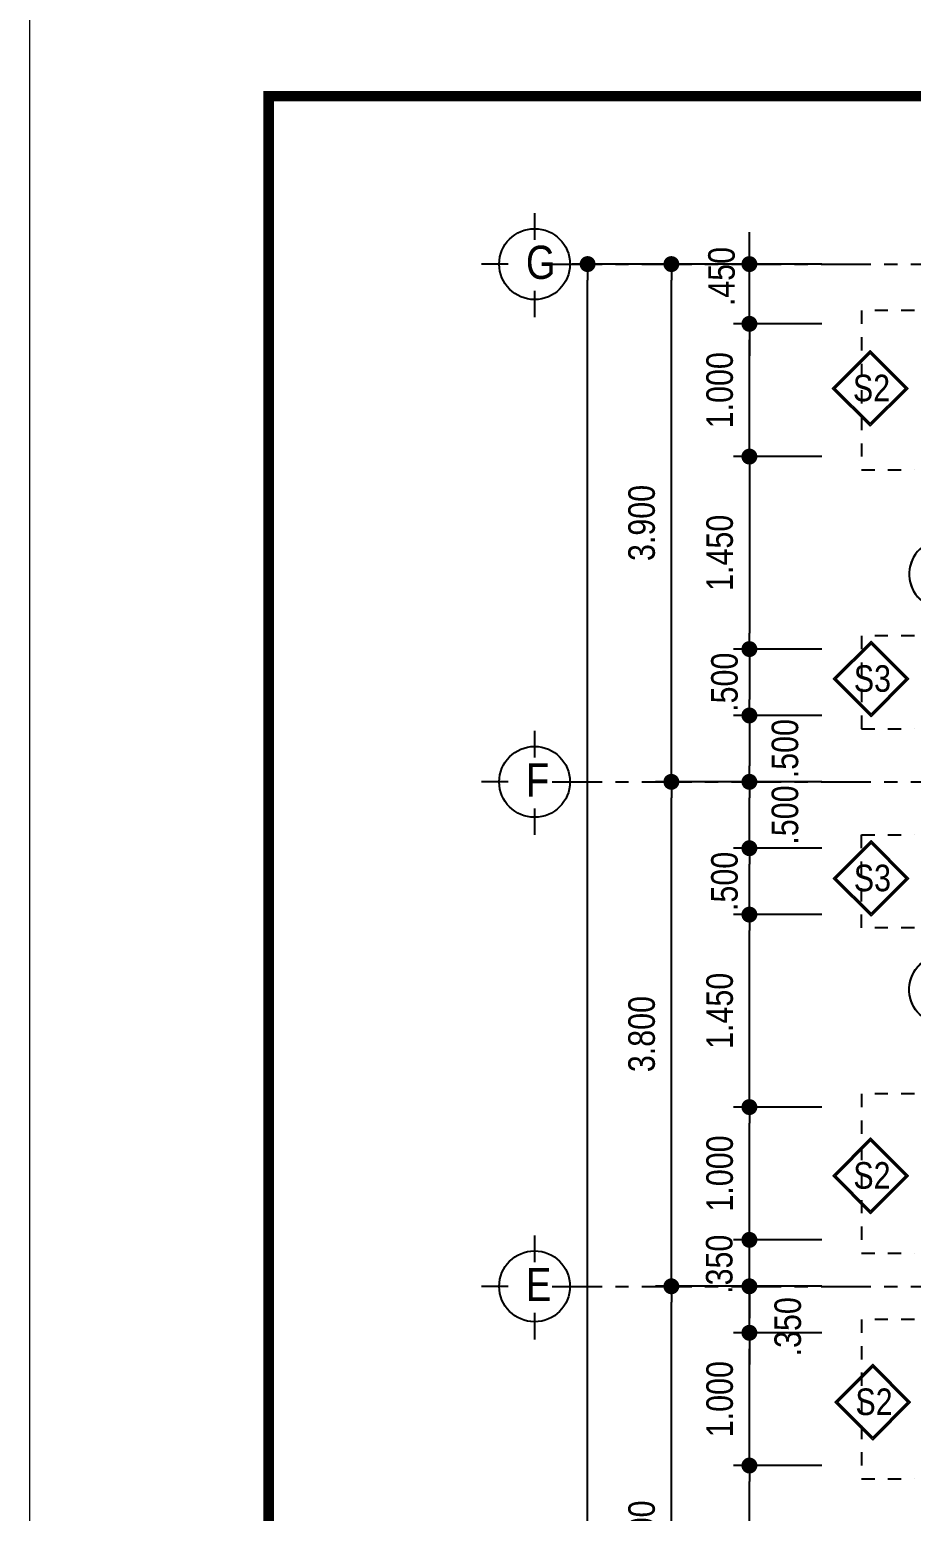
# Model space of a CAD drawing. Header units: millimetres. Extents: x 120 to 288, y 58 to 216.
# Drawn here: x 119.75 to 126.39, y 135.52 to 146.68 of the extents above; entities that cross this region are included whole.
import ezdxf

# ---------------------------------------------------------------- set-up
doc = ezdxf.new("R2010")
doc.units = ezdxf.units.MM
doc.header["$LTSCALE"] = 0.3
doc.header["$MEASUREMENT"] = 0
doc.linetypes.add('ACAD_ISO03W100', pattern=[30, 12, -18])
doc.linetypes.add('CENTER', pattern=[2, 1.25, -0.25, 0.25, -0.25])
doc.layers.get('0').update_dxf_attribs({"linetype": 'CONTINUOUS', "lineweight": 13})
doc.layers.get('DEFPOINTS').update_dxf_attribs({"linetype": 'CONTINUOUS', "lineweight": 13})
for name, color, linetype in [('CHU', 3, 'CONTINUOUS'), ('HACTH', 8, 'CONTINUOUS'), ('HATCH', 8, 'CONTINUOUS'), ('KT', 8, 'CONTINUOUS'), ('LAYER 1', 1, 'CONTINUOUS'), ('LAYER1', 1, 'CONTINUOUS'), ('LAYER7', 7, 'CONTINUOUS'), ('THIETBI', 25, 'CONTINUOUS')]:
    doc.layers.add(name, color=color, linetype=linetype)
doc.styles.add('HELVE-KT', font='vhelvcn.TTF')
doc.dimstyles.new('1-100', dxfattribs={"dimtxt": 0.2, "dimasz": 0.12, "dimexe": 0.12, "dimexo": 0.2, "dimgap": 0.12, "dimtad": 1, "dimdec": 3, "dimzin": 4, "dimdsep": 46, "dimtxsty": 'HELVE-KT', "dimblk1": 'DOT', "dimblk2": 'DOT', "dimsah": 1, "dimcen": -0.18, "dimadec": 3, "dimazin": 0, "dimtfac": 1, "dimtdec": 3, "dimtmove": 2, "dimatfit": 3, "dimldrblk": 'DOT', "dimfxl": 0, "dimtolj": 1, "dimtzin": 4, "dimarcsym": 0})

# ---------------------------------------------------------------- blocks, each defined once
blk = doc.blocks.new('la')
at = {"layer": 'THIETBI', "linetype": 'Continuous'}
for p, q in [((-5933, 607097), (-5955, 607330)), ((-5700, 607309), (-5700, 607252)), ((-5446, 607330), (-5467, 607097)), ((-5944, 607224), (-5944, 607230)), ((-5759, 607200), (-5715, 607200)), ((-5759, 607183), (-5759, 607200)), ((-5759, 607167), (-5759, 607183)), ((-5700, 607278), (-5735, 607278)), ((-5720, 607192), (-5728, 607192)), ((-5726, 607183), (-5717, 607183)), ((-5710, 607250), (-5715, 607196)), ((-5665, 607278), (-5700, 607278)), ((-5685, 607196), (-5690, 607250)), ((-5685, 607200), (-5641, 607200)), ((-5675, 607183), (-5684, 607183)), ((-5672, 607192), (-5680, 607192)), ((-5641, 607200), (-5641, 607183)), ((-5641, 607183), (-5641, 607167)), ((-5456, 607230), (-5456, 607224)), ((-5467, 607097), (-5933, 607097)), ((-5700, 607139), (-5859, 607139)), ((-5859, 607122), (-5541, 607122)), ((-5700, 607167), (-5759, 607167)), ((-5728, 607175), (-5672, 607175)), ((-5641, 607167), (-5700, 607167)), ((-5541, 607139), (-5700, 607139))]:
    blk.add_line(p, q, dxfattribs=at)
for centre, radius in [((-5700, 607278), 21.2), ((-5700, 607278), 17), ((-5743, 607183), 17), ((-5658, 607183), 17)]:
    blk.add_circle(centre, radius, dxfattribs=at)
for centre, radius, start, end in [((-5744, 607315), 152, 126.1394, 150.4377), ((-5717, 607278), 198, 106.8299, 126.1394), ((-5699, 607218), 261, 90, 106.8299), ((-5699, 607218), 261, 73.1701, 90), ((-5681, 607278), 198, 53.8606, 73.1701), ((-5653, 607315), 152, 29.5623, 53.8606), ((-5810, 607330), 145, 180, 190.3889), ((-5787, 607339), 103, 150.4377, 180), ((-5787, 607339), 103, 180, 209.5623), ((-5744, 607363), 152, 209.5623, 233.8606), ((-5653, 607363), 152, 306.1394, 330.4377), ((-5611, 607339), 103, 0, 29.5623), ((-5611, 607339), 103, 330.4377, 0), ((-5859, 607224), 84.9, 180, 270), ((-5717, 607401), 198, 233.8606, 253.1701), ((-5699, 607460), 261, 253.1701, 266.4587), ((-5720, 607196), 4.24, 270, 354.3929), ((-5700, 607232), 20, 59.7473, 120.2527), ((-5699, 607460), 261, 273.0264, 286.8299), ((-5680, 607196), 4.24, 185.6071, 270), ((-5681, 607401), 198, 286.8299, 306.1394), ((-5541, 607224), 84.9, 270, 0), ((-5859, 607224), 102, 218.2453, 270), ((-5541, 607224), 102, 270, 321.7547)]:
    blk.add_arc(centre, radius, start, end, dxfattribs=at)
blk.add_spline([(-5446, 607330), (-5488, 607436), (-5558, 607489), (-5649, 607517), (-5751, 607517), (-5842, 607489), (-5912, 607436), (-5950, 607366), (-5955, 607330)], degree=3, dxfattribs=at)
blk = doc.blocks.new('_DOT')
at = {"color": 0, "linetype": 'ByBlock'}
blk.add_line((-0.5, 0), (-1, 0), dxfattribs=at)
at = {"color": 0, "linetype": 'ByBlock', "const_width": 0.5}
blk.add_lwpolyline([(-0.25, 0, 1), (0.25, 0, 1)], format="xyb", close=True, dxfattribs=at)
blk = doc.blocks.new('*D167')
at = {"layer": 'DEFPOINTS', "color": 0, "lineweight": -2, "ltscale": 5}
for p in [(124.584, 137.218), (125.917, 137.218), (125.917, 133.418)]:
    blk.add_point(p, dxfattribs=at)
at = {"layer": 'LAYER 1', "color": 0, "lineweight": -2, "ltscale": 5}
for p, q in [((125.717, 137.218), (124.464, 137.218)), ((124.584, 133.538), (124.584, 137.098)), ((125.717, 133.418), (124.464, 133.418))]:
    blk.add_line(p, q, dxfattribs=at)
at = {"layer": 'LAYER 1', "color": 0, "lineweight": -2, "ltscale": 5, "xscale": 0.12, "yscale": 0.12, "zscale": 0.12}
for p, rotation in [((124.584, 137.218), 90), ((124.584, 133.418), 270)]:
    blk.add_blockref('_DOT', p, dxfattribs=dict(at, rotation=rotation))
at = {"layer": 'LAYER 1', "color": 0, "ltscale": 5, "insert": (124.361, 135.318), "char_height": 0.2, "attachment_point": 5, "rotation": 90, "style": 'HELVE-KT'}
blk.add_mtext('\\A1;3.800', dxfattribs=at)
blk = doc.blocks.new('*D168')
at = {"layer": 'DEFPOINTS', "color": 0, "lineweight": -2, "ltscale": 5}
for p in [(124.584, 141.018), (125.917, 141.018), (125.917, 137.218)]:
    blk.add_point(p, dxfattribs=at)
at = {"layer": 'LAYER 1', "color": 0, "lineweight": -2, "ltscale": 5}
for p, q in [((125.717, 141.018), (124.464, 141.018)), ((124.584, 137.338), (124.584, 140.898)), ((125.717, 137.218), (124.464, 137.218))]:
    blk.add_line(p, q, dxfattribs=at)
at = {"layer": 'LAYER 1', "color": 0, "lineweight": -2, "ltscale": 5, "xscale": 0.12, "yscale": 0.12, "zscale": 0.12}
for p, rotation in [((124.584, 141.018), 90), ((124.584, 137.218), 270)]:
    blk.add_blockref('_DOT', p, dxfattribs=dict(at, rotation=rotation))
at = {"layer": 'LAYER 1', "color": 0, "ltscale": 5, "insert": (124.361, 139.118), "char_height": 0.2, "attachment_point": 5, "rotation": 90, "style": 'HELVE-KT'}
blk.add_mtext('\\A1;3.800', dxfattribs=at)
blk = doc.blocks.new('*D169')
at = {"layer": 'DEFPOINTS', "color": 0, "lineweight": -2, "ltscale": 5}
for p in [(124.584, 144.918), (125.917, 144.918), (125.917, 141.018)]:
    blk.add_point(p, dxfattribs=at)
at = {"layer": 'LAYER 1', "color": 0, "lineweight": -2, "ltscale": 5}
for p, q in [((125.717, 144.918), (124.464, 144.918)), ((124.584, 141.138), (124.584, 144.798)), ((125.717, 141.018), (124.464, 141.018))]:
    blk.add_line(p, q, dxfattribs=at)
at = {"layer": 'LAYER 1', "color": 0, "lineweight": -2, "ltscale": 5, "xscale": 0.12, "yscale": 0.12, "zscale": 0.12}
for p, rotation in [((124.584, 144.918), 90), ((124.584, 141.018), 270)]:
    blk.add_blockref('_DOT', p, dxfattribs=dict(at, rotation=rotation))
at = {"layer": 'LAYER 1', "color": 0, "ltscale": 5, "insert": (124.361, 142.968), "char_height": 0.2, "attachment_point": 5, "rotation": 90, "style": 'HELVE-KT'}
blk.add_mtext('\\A1;3.900', dxfattribs=at)
blk = doc.blocks.new('*D170')
at = {"layer": 'DEFPOINTS', "color": 0, "lineweight": -2, "ltscale": 5}
for p in [(123.953, 144.918), (124.923, 144.918), (124.923, 122.418)]:
    blk.add_point(p, dxfattribs=at)
at = {"layer": 'LAYER 1', "color": 0, "lineweight": -2, "ltscale": 5}
for p, q in [((124.723, 144.918), (123.833, 144.918)), ((123.953, 122.538), (123.953, 144.798)), ((124.723, 122.418), (123.833, 122.418))]:
    blk.add_line(p, q, dxfattribs=at)
at = {"layer": 'LAYER 1', "color": 0, "lineweight": -2, "ltscale": 5, "xscale": 0.12, "yscale": 0.12, "zscale": 0.12}
for p, rotation in [((123.953, 144.918), 90), ((123.953, 122.418), 270)]:
    blk.add_blockref('_DOT', p, dxfattribs=dict(at, rotation=rotation))
at = {"layer": 'LAYER 1', "color": 0, "ltscale": 5, "insert": (123.731, 134.079), "char_height": 0.2, "attachment_point": 5, "rotation": 90, "style": 'HELVE-KT'}
blk.add_mtext('\\A1;22.500', dxfattribs=at)
blk = doc.blocks.new('*D115')
at = {"layer": 'DEFPOINTS', "color": 0, "lineweight": -2, "ltscale": 5}
for p in [(125.172, 136.868), (125.917, 136.868), (125.917, 135.868)]:
    blk.add_point(p, dxfattribs=at)
at = {"layer": 'LAYER 1', "color": 0, "lineweight": -2, "ltscale": 5}
for p, q in [((125.717, 136.868), (125.052, 136.868)), ((125.172, 135.988), (125.172, 136.748)), ((125.717, 135.868), (125.052, 135.868))]:
    blk.add_line(p, q, dxfattribs=at)
at = {"layer": 'LAYER 1', "color": 0, "lineweight": -2, "ltscale": 5, "xscale": 0.12, "yscale": 0.12, "zscale": 0.12}
for p, rotation in [((125.172, 136.868), 90), ((125.172, 135.868), 270)]:
    blk.add_blockref('_DOT', p, dxfattribs=dict(at, rotation=rotation))
at = {"layer": 'LAYER 1', "color": 0, "ltscale": 5, "insert": (124.949, 136.368), "char_height": 0.2, "attachment_point": 5, "rotation": 90, "style": 'HELVE-KT'}
blk.add_mtext('\\A1;1.000', dxfattribs=at)
blk = doc.blocks.new('*D116')
at = {"layer": 'DEFPOINTS', "color": 0, "lineweight": -2, "ltscale": 5}
for p in [(125.172, 137.218), (125.917, 137.218), (125.917, 136.868)]:
    blk.add_point(p, dxfattribs=at)
at = {"layer": 'LAYER 1', "color": 0, "lineweight": -2, "ltscale": 5}
for p, q in [((125.172, 137.338), (125.172, 137.458)), ((125.717, 137.218), (125.052, 137.218)), ((125.172, 136.868), (125.172, 137.218)), ((125.717, 136.868), (125.052, 136.868)), ((125.172, 136.748), (125.172, 136.628))]:
    blk.add_line(p, q, dxfattribs=at)
at = {"layer": 'LAYER 1', "color": 0, "lineweight": -2, "ltscale": 5, "xscale": 0.12, "yscale": 0.12, "zscale": 0.12}
for p, rotation in [((125.172, 137.218), 270), ((125.172, 136.868), 90)]:
    blk.add_blockref('_DOT', p, dxfattribs=dict(at, rotation=rotation))
at = {"layer": 'LAYER 1', "color": 0, "ltscale": 5, "insert": (125.462, 136.913), "char_height": 0.2, "attachment_point": 5, "rotation": 90, "style": 'HELVE-KT'}
blk.add_mtext('\\A1;.350', dxfattribs=at)
blk = doc.blocks.new('*D117')
at = {"layer": 'DEFPOINTS', "color": 0, "lineweight": -2, "ltscale": 5}
for p in [(125.172, 137.568), (125.917, 137.568), (125.917, 137.218)]:
    blk.add_point(p, dxfattribs=at)
at = {"layer": 'LAYER 1', "color": 0, "lineweight": -2, "ltscale": 5}
for p, q in [((125.172, 137.688), (125.172, 137.808)), ((125.717, 137.568), (125.052, 137.568)), ((125.172, 137.218), (125.172, 137.568)), ((125.717, 137.218), (125.052, 137.218)), ((125.172, 137.098), (125.172, 136.978))]:
    blk.add_line(p, q, dxfattribs=at)
at = {"layer": 'LAYER 1', "color": 0, "lineweight": -2, "ltscale": 5, "xscale": 0.12, "yscale": 0.12, "zscale": 0.12}
for p, rotation in [((125.172, 137.568), 270), ((125.172, 137.218), 90)]:
    blk.add_blockref('_DOT', p, dxfattribs=dict(at, rotation=rotation))
at = {"layer": 'LAYER 1', "color": 0, "ltscale": 5, "insert": (124.946, 137.384), "char_height": 0.2, "attachment_point": 5, "rotation": 90, "style": 'HELVE-KT'}
blk.add_mtext('\\A1;.350', dxfattribs=at)
blk = doc.blocks.new('*D118')
at = {"layer": 'DEFPOINTS', "color": 0, "lineweight": -2, "ltscale": 5}
for p in [(125.172, 138.568), (125.917, 138.568), (125.917, 137.568)]:
    blk.add_point(p, dxfattribs=at)
at = {"layer": 'LAYER 1', "color": 0, "lineweight": -2, "ltscale": 5}
for p, q in [((125.717, 138.568), (125.052, 138.568)), ((125.172, 137.688), (125.172, 138.448)), ((125.717, 137.568), (125.052, 137.568))]:
    blk.add_line(p, q, dxfattribs=at)
at = {"layer": 'LAYER 1', "color": 0, "lineweight": -2, "ltscale": 5, "xscale": 0.12, "yscale": 0.12, "zscale": 0.12}
for p, rotation in [((125.172, 138.568), 90), ((125.172, 137.568), 270)]:
    blk.add_blockref('_DOT', p, dxfattribs=dict(at, rotation=rotation))
at = {"layer": 'LAYER 1', "color": 0, "ltscale": 5, "insert": (124.949, 138.068), "char_height": 0.2, "attachment_point": 5, "rotation": 90, "style": 'HELVE-KT'}
blk.add_mtext('\\A1;1.000', dxfattribs=at)
blk = doc.blocks.new('*D119')
at = {"layer": 'DEFPOINTS', "color": 0, "lineweight": -2, "ltscale": 5}
for p in [(125.172, 140.018), (125.917, 140.018), (125.917, 138.568)]:
    blk.add_point(p, dxfattribs=at)
at = {"layer": 'LAYER 1', "color": 0, "lineweight": -2, "ltscale": 5}
for p, q in [((125.717, 140.018), (125.052, 140.018)), ((125.172, 138.688), (125.172, 139.898)), ((125.717, 138.568), (125.052, 138.568))]:
    blk.add_line(p, q, dxfattribs=at)
at = {"layer": 'LAYER 1', "color": 0, "lineweight": -2, "ltscale": 5, "xscale": 0.12, "yscale": 0.12, "zscale": 0.12}
for p, rotation in [((125.172, 140.018), 90), ((125.172, 138.568), 270)]:
    blk.add_blockref('_DOT', p, dxfattribs=dict(at, rotation=rotation))
at = {"layer": 'LAYER 1', "color": 0, "ltscale": 5, "insert": (124.949, 139.293), "char_height": 0.2, "attachment_point": 5, "rotation": 90, "style": 'HELVE-KT'}
blk.add_mtext('\\A1;1.450', dxfattribs=at)
blk = doc.blocks.new('*D121')
at = {"layer": 'DEFPOINTS', "color": 0, "lineweight": -2, "ltscale": 5}
for p in [(125.172, 144.468), (125.917, 144.468), (125.917, 143.468)]:
    blk.add_point(p, dxfattribs=at)
at = {"layer": 'LAYER 1', "color": 0, "lineweight": -2, "ltscale": 5}
for p, q in [((125.717, 144.468), (125.052, 144.468)), ((125.172, 143.588), (125.172, 144.348)), ((125.717, 143.468), (125.052, 143.468))]:
    blk.add_line(p, q, dxfattribs=at)
at = {"layer": 'LAYER 1', "color": 0, "lineweight": -2, "ltscale": 5, "xscale": 0.12, "yscale": 0.12, "zscale": 0.12}
for p, rotation in [((125.172, 144.468), 90), ((125.172, 143.468), 270)]:
    blk.add_blockref('_DOT', p, dxfattribs=dict(at, rotation=rotation))
at = {"layer": 'LAYER 1', "color": 0, "ltscale": 5, "insert": (124.949, 143.968), "char_height": 0.2, "attachment_point": 5, "rotation": 90, "style": 'HELVE-KT'}
blk.add_mtext('\\A1;1.000', dxfattribs=at)
blk = doc.blocks.new('*D122')
at = {"layer": 'DEFPOINTS', "color": 0, "lineweight": -2, "ltscale": 5}
for p in [(125.172, 144.918), (125.917, 144.918), (125.917, 144.468)]:
    blk.add_point(p, dxfattribs=at)
at = {"layer": 'LAYER 1', "color": 0, "lineweight": -2, "ltscale": 5}
for p, q in [((125.172, 145.038), (125.172, 145.158)), ((125.717, 144.918), (125.052, 144.918)), ((125.172, 144.468), (125.172, 144.918)), ((125.717, 144.468), (125.052, 144.468)), ((125.172, 144.348), (125.172, 144.228))]:
    blk.add_line(p, q, dxfattribs=at)
at = {"layer": 'LAYER 1', "color": 0, "lineweight": -2, "ltscale": 5, "xscale": 0.12, "yscale": 0.12, "zscale": 0.12}
for p, rotation in [((125.172, 144.918), 270), ((125.172, 144.468), 90)]:
    blk.add_blockref('_DOT', p, dxfattribs=dict(at, rotation=rotation))
at = {"layer": 'LAYER 1', "color": 0, "ltscale": 5, "insert": (124.963, 144.824), "char_height": 0.2, "attachment_point": 5, "rotation": 90, "style": 'HELVE-KT'}
blk.add_mtext('\\A1;.450', dxfattribs=at)
blk = doc.blocks.new('*D932')
at = {"layer": 'DEFPOINTS', "color": 0, "lineweight": -2, "ltscale": 0.08}
for p in [(125.172, 135.868), (125.917, 135.868), (125.917, 134.418)]:
    blk.add_point(p, dxfattribs=at)
at = {"layer": 'LAYER 1', "color": 0, "lineweight": -2, "ltscale": 0.08}
for p, q in [((125.717, 135.868), (125.052, 135.868)), ((125.172, 134.538), (125.172, 135.748)), ((125.717, 134.418), (125.052, 134.418))]:
    blk.add_line(p, q, dxfattribs=at)
at = {"layer": 'LAYER 1', "color": 0, "lineweight": -2, "ltscale": 0.08, "xscale": 0.12, "yscale": 0.12, "zscale": 0.12}
for p, rotation in [((125.172, 135.868), 90), ((125.172, 134.418), 270)]:
    blk.add_blockref('_DOT', p, dxfattribs=dict(at, rotation=rotation))
at = {"layer": 'LAYER 1', "color": 0, "lineweight": -2, "ltscale": 0.08, "insert": (124.949, 135.143), "char_height": 0.2, "attachment_point": 5, "rotation": 90, "style": 'HELVE-KT'}
blk.add_mtext('\\A1;1.450', dxfattribs=at)
blk = doc.blocks.new('*D934')
at = {"layer": 'DEFPOINTS', "color": 0, "lineweight": -2, "ltscale": 0.08}
for p in [(125.172, 140.518), (125.917, 140.518), (125.917, 140.018)]:
    blk.add_point(p, dxfattribs=at)
at = {"layer": 'LAYER 1', "color": 0, "lineweight": -2, "ltscale": 0.08}
for p, q in [((125.717, 140.518), (125.052, 140.518)), ((125.172, 140.138), (125.172, 140.398)), ((125.717, 140.018), (125.052, 140.018))]:
    blk.add_line(p, q, dxfattribs=at)
at = {"layer": 'LAYER 1', "color": 0, "lineweight": -2, "ltscale": 0.08, "xscale": 0.12, "yscale": 0.12, "zscale": 0.12}
for p, rotation in [((125.172, 140.518), 90), ((125.172, 140.018), 270)]:
    blk.add_blockref('_DOT', p, dxfattribs=dict(at, rotation=rotation))
at = {"layer": 'LAYER 1', "color": 0, "lineweight": -2, "ltscale": 0.08, "insert": (124.985, 140.268), "char_height": 0.2, "attachment_point": 5, "rotation": 90, "style": 'HELVE-KT'}
blk.add_mtext('\\A1;.500', dxfattribs=at)
blk = doc.blocks.new('*D935')
at = {"layer": 'DEFPOINTS', "color": 0, "lineweight": -2, "ltscale": 0.08}
for p in [(125.172, 141.018), (125.917, 141.018), (125.917, 140.518)]:
    blk.add_point(p, dxfattribs=at)
at = {"layer": 'LAYER 1', "color": 0, "lineweight": -2, "ltscale": 0.08}
for p, q in [((125.717, 141.018), (125.052, 141.018)), ((125.172, 140.638), (125.172, 140.898)), ((125.717, 140.518), (125.052, 140.518))]:
    blk.add_line(p, q, dxfattribs=at)
at = {"layer": 'LAYER 1', "color": 0, "lineweight": -2, "ltscale": 0.08, "xscale": 0.12, "yscale": 0.12, "zscale": 0.12}
for p, rotation in [((125.172, 141.018), 90), ((125.172, 140.518), 270)]:
    blk.add_blockref('_DOT', p, dxfattribs=dict(at, rotation=rotation))
at = {"layer": 'LAYER 1', "color": 0, "lineweight": -2, "ltscale": 0.08, "insert": (125.441, 140.768), "char_height": 0.2, "attachment_point": 5, "rotation": 90, "style": 'HELVE-KT'}
blk.add_mtext('\\A1;.500', dxfattribs=at)
blk = doc.blocks.new('*D936')
at = {"layer": 'DEFPOINTS', "color": 0, "lineweight": -2, "ltscale": 0.08}
for p in [(125.917, 142.018), (125.172, 141.518), (125.917, 141.518)]:
    blk.add_point(p, dxfattribs=at)
at = {"layer": 'LAYER 1', "color": 0, "lineweight": -2, "ltscale": 0.08}
for p, q in [((125.717, 142.018), (125.052, 142.018)), ((125.172, 141.898), (125.172, 141.638)), ((125.717, 141.518), (125.052, 141.518))]:
    blk.add_line(p, q, dxfattribs=at)
at = {"layer": 'LAYER 1', "color": 0, "lineweight": -2, "ltscale": 0.08, "xscale": 0.12, "yscale": 0.12, "zscale": 0.12}
for p, rotation in [((125.172, 142.018), 90), ((125.172, 141.518), 270)]:
    blk.add_blockref('_DOT', p, dxfattribs=dict(at, rotation=rotation))
at = {"layer": 'LAYER 1', "color": 0, "lineweight": -2, "ltscale": 0.08, "insert": (124.985, 141.768), "char_height": 0.2, "attachment_point": 5, "rotation": 90, "style": 'HELVE-KT'}
blk.add_mtext('\\A1;.500', dxfattribs=at)
blk = doc.blocks.new('*D937')
at = {"layer": 'DEFPOINTS', "color": 0, "lineweight": -2, "ltscale": 0.08}
for p in [(125.917, 141.518), (125.172, 141.018), (125.917, 141.018)]:
    blk.add_point(p, dxfattribs=at)
at = {"layer": 'LAYER 1', "color": 0, "lineweight": -2, "ltscale": 0.08}
for p, q in [((125.717, 141.518), (125.052, 141.518)), ((125.172, 141.398), (125.172, 141.138)), ((125.717, 141.018), (125.052, 141.018))]:
    blk.add_line(p, q, dxfattribs=at)
at = {"layer": 'LAYER 1', "color": 0, "lineweight": -2, "ltscale": 0.08, "xscale": 0.12, "yscale": 0.12, "zscale": 0.12}
for p, rotation in [((125.172, 141.518), 90), ((125.172, 141.018), 270)]:
    blk.add_blockref('_DOT', p, dxfattribs=dict(at, rotation=rotation))
at = {"layer": 'LAYER 1', "color": 0, "lineweight": -2, "ltscale": 0.08, "insert": (125.441, 141.268), "char_height": 0.2, "attachment_point": 5, "rotation": 90, "style": 'HELVE-KT'}
blk.add_mtext('\\A1;.500', dxfattribs=at)
blk = doc.blocks.new('*D938')
at = {"layer": 'DEFPOINTS', "color": 0, "lineweight": -2, "ltscale": 5}
for p in [(125.917, 143.468), (125.172, 142.018), (125.917, 142.018)]:
    blk.add_point(p, dxfattribs=at)
at = {"layer": 'LAYER 1', "color": 0, "lineweight": -2, "ltscale": 5}
for p, q in [((125.717, 143.468), (125.052, 143.468)), ((125.172, 143.348), (125.172, 142.138)), ((125.717, 142.018), (125.052, 142.018))]:
    blk.add_line(p, q, dxfattribs=at)
at = {"layer": 'LAYER 1', "color": 0, "lineweight": -2, "ltscale": 5, "xscale": 0.12, "yscale": 0.12, "zscale": 0.12}
for p, rotation in [((125.172, 143.468), 90), ((125.172, 142.018), 270)]:
    blk.add_blockref('_DOT', p, dxfattribs=dict(at, rotation=rotation))
at = {"layer": 'LAYER 1', "color": 0, "ltscale": 5, "insert": (124.949, 142.743), "char_height": 0.2, "attachment_point": 5, "rotation": 90, "style": 'HELVE-KT'}
blk.add_mtext('\\A1;1.450', dxfattribs=at)

msp = doc.modelspace()

# ---------------------------------------------------------------- linework, layer by layer
at = {"layer": 'CHU'}
for points in [[(123.5534, 145.3011), (123.5534, 145.1011)], [(123.3534, 144.91777), (123.1534, 144.91777)], [(123.7534, 144.91777), (123.9534, 144.91777)], [(123.5534, 144.71777), (123.5534, 144.51777)], [(123.5534, 141.4011), (123.5534, 141.2011)], [(123.3534, 141.01777), (123.1534, 141.01777)], [(123.7534, 141.01777), (123.9534, 141.01777)], [(123.5534, 140.81777), (123.5534, 140.61777)], [(123.5534, 137.6011), (123.5534, 137.4011)], [(123.3534, 137.21777), (123.1534, 137.21777)], [(123.7534, 137.21777), (123.9534, 137.21777)], [(123.5534, 137.01777), (123.5534, 136.81777)]]:
    msp.add_lwpolyline(points, dxfattribs=at)
for centre in [(123.5534, 144.91777), (123.5534, 141.01777), (123.5534, 137.21777)]:
    msp.add_circle(centre, 0.26667, dxfattribs=at)
at = {"layer": 'DEFPOINTS', "linetype": 'Continuous', "ltscale": 0.08}
msp.add_lwpolyline([(119.74885, 117.44536), (161.74885, 117.44536), (161.74885, 147.14536), (119.74885, 147.14536)], close=True, dxfattribs=at)
at = {"layer": 'HACTH', "lineweight": -2, "ltscale": 0.08}
for points in [[(126.08207, 143.71654), (126.34722, 143.98169), (126.08207, 144.24685), (125.81691, 143.98169)], [(126.08878, 141.52795), (126.35394, 141.7931), (126.08878, 142.05826), (125.82363, 141.7931)], [(126.08878, 140.02562), (126.35394, 140.29078), (126.08878, 140.55593), (125.82363, 140.29078)], [(126.08523, 137.78503), (126.35038, 138.05018), (126.08523, 138.31534), (125.82007, 138.05018)], [(126.10089, 136.08005), (126.36605, 136.3452), (126.10089, 136.61036), (125.83574, 136.3452)]]:
    msp.add_lwpolyline(points, close=True, dxfattribs=at)
at = {"layer": 'HATCH', "linetype": 'CENTER'}
for points in [[(123.68717, 144.91777), (136.29486, 144.91777)], [(123.68717, 141.01777), (136.29486, 141.01777)], [(123.68717, 137.21777), (136.29486, 137.21777)]]:
    msp.add_lwpolyline(points, dxfattribs=at)
at = {"layer": 'HATCH', "linetype": 'ACAD_ISO03W100', "ltscale": 0.01}
for points in [[(126.41611, 144.56777), (126.41611, 144.56777), (126.01611, 144.56777), (126.01611, 143.36777), (126.41611, 143.36777)], [(126.41611, 142.11777), (126.41611, 142.11777), (126.01611, 142.11777), (126.01611, 141.41777), (126.41611, 141.41777)], [(126.41611, 139.91777), (126.41611, 139.91777), (126.01611, 139.91777), (126.01611, 140.61777), (126.41611, 140.61777)], [(126.41611, 138.66777), (126.41611, 138.66777), (126.01611, 138.66777), (126.01611, 137.46777), (126.41611, 137.46777)], [(126.41611, 136.96777), (126.41611, 136.96777), (126.01611, 136.96777), (126.01611, 135.76777), (126.41611, 135.76777)]]:
    msp.add_lwpolyline(points, dxfattribs=at)
at = {"layer": 'LAYER 1', "lineweight": -2, "ltscale": 0.08}
for points in [[(126.08207, 143.69885), (126.36491, 143.98169), (126.08207, 144.26453), (125.79922, 143.98169)], [(126.08878, 141.51026), (126.37162, 141.7931), (126.08878, 142.07595), (125.80594, 141.7931)], [(126.08878, 140.00793), (126.37162, 140.29078), (126.08878, 140.57362), (125.80594, 140.29078)], [(126.08523, 137.76734), (126.36807, 138.05018), (126.08523, 138.33302), (125.80238, 138.05018)], [(126.10089, 136.06236), (126.38373, 136.3452), (126.10089, 136.62805), (125.81805, 136.3452)]]:
    msp.add_lwpolyline(points, close=True, dxfattribs=at)
at = {"layer": 'LAYER7', "linetype": 'Continuous', "const_width": 0.08}
msp.add_lwpolyline([(160.74885, 146.18282), (121.54885, 146.18282), (121.54885, 118.40791), (160.74885, 118.40791)], close=True, dxfattribs=at)

# ---------------------------------------------------------------- block references
at = {"layer": 'KT', "yscale": 0.0009999999310821295, "zscale": 0.001, "rotation": 270}
for p, xscale in [((-480.58081, 136.88354), 0.0009999999892897904), ((-480.58081, 145.15199), -0.0009999999892897904)]:
    msp.add_blockref('la', p, dxfattribs=dict(at, xscale=xscale))

# ---------------------------------------------------------------- texts
at = {"layer": 'LAYER1', "linetype": 'Continuous', "ltscale": 0.05, "attachment_point": 1, "style": 'HELVE-KT'}
for s, insert, char_height, width in [('G', (123.48822, 145.05631), 0.25, 13.0973333), ('S2', (125.95191, 144.08491), 0.2, 17.4622), ('S3', (125.95862, 141.89632), 0.2, 17.4622), ('F', (123.48822, 141.15631), 0.25, 13.0973333), ('S3', (125.95862, 140.39399), 0.2, 17.4622), ('S2', (125.95507, 138.1534), 0.2, 17.4622), ('E', (123.48822, 137.35631), 0.25, 13.0973333), ('S2', (125.97073, 136.44842), 0.2, 17.4622)]:
    msp.add_mtext(s, dxfattribs=dict(at, insert=insert, char_height=char_height, width=width))

# ---------------------------------------------------------------- dimensions: what is measured, and where the dimension line sits
at = {"layer": 'LAYER 1', "ltscale": 5}
for base, p1, p2, picture, middle in [((125.17163, 144.91777), (125.91708, 144.46777), (125.91708, 144.91777), '*D122', (124.96323, 144.8243)), ((123.9534, 144.91777), (124.92335, 122.41777), (124.92335, 144.91777), '*D170', (123.73127, 134.07878)), ((125.17163, 137.56777), (125.91708, 137.21777), (125.91708, 137.56777), '*D117', (124.94619, 137.38385)), ((125.17163, 137.21777), (125.91708, 136.86777), (125.91708, 137.21777), '*D116', (125.46151, 136.91299))]:
    dim = msp.add_linear_dim(base=base, p1=p1, p2=p2, angle=90, dimstyle='1-100', dxfattribs=at)
    dim.commit()
    dim.dimension.update_dxf_attribs({"geometry": picture, "text_midpoint": middle, "dimtype": 160})
for base, p1, p2, angle, picture, middle in [((124.58358, 144.91777), (125.91708, 141.01777), (125.91708, 144.91777), 90, '*D169', (124.36145, 142.96777)), ((125.17163, 144.46777), (125.91708, 143.46777), (125.91708, 144.46777), 90, '*D121', (124.9495, 143.96777)), ((125.17163, 142.01777), (125.91708, 143.46777), (125.91708, 142.01777), 270, '*D938', (124.9495, 142.74277)), ((124.58358, 141.01777), (125.91708, 137.21777), (125.91708, 141.01777), 90, '*D168', (124.36145, 139.11777)), ((125.17163, 140.01777), (125.91708, 138.56777), (125.91708, 140.01777), 90, '*D119', (124.9495, 139.29277)), ((125.17163, 138.56777), (125.91708, 137.56777), (125.91708, 138.56777), 90, '*D118', (124.9495, 138.06777)), ((124.58358, 137.21777), (125.91708, 133.41777), (125.91708, 137.21777), 90, '*D167', (124.36145, 135.31777)), ((125.17163, 136.86777), (125.91708, 135.86777), (125.91708, 136.86777), 90, '*D115', (124.9495, 136.36777))]:
    dim = msp.add_linear_dim(base=base, p1=p1, p2=p2, angle=angle, dimstyle='1-100', dxfattribs=at)
    dim.commit()
    dim.dimension.update_dxf_attribs({"geometry": picture, "text_midpoint": middle})
at = {"layer": 'LAYER 1', "lineweight": -2, "ltscale": 0.08}
for base, p1, p2, angle, picture, middle in [((125.17163, 141.51777), (125.91708, 142.01777), (125.91708, 141.51777), 270, '*D936', (124.98527, 141.76777)), ((125.17163, 141.01777), (125.91708, 141.51777), (125.91708, 141.01777), 270, '*D937', (125.44072, 141.26777)), ((125.17163, 141.01777), (125.91708, 140.51777), (125.91708, 141.01777), 90, '*D935', (125.44072, 140.76777)), ((125.17163, 140.51777), (125.91708, 140.01777), (125.91708, 140.51777), 90, '*D934', (124.98527, 140.26777))]:
    dim = msp.add_linear_dim(base=base, p1=p1, p2=p2, angle=angle, dimstyle='1-100', dxfattribs=at)
    dim.commit()
    dim.dimension.update_dxf_attribs({"geometry": picture, "text_midpoint": middle, "dimtype": 160})
dim = msp.add_linear_dim(base=(125.17163, 135.86777), p1=(125.91708, 134.41777), p2=(125.91708, 135.86777), angle=270, dimstyle='1-100', dxfattribs=at)
dim.commit()
dim.dimension.update_dxf_attribs({"geometry": '*D932', "text_midpoint": (124.9495, 135.14277)})

doc.saveas('drawing.dxf')
